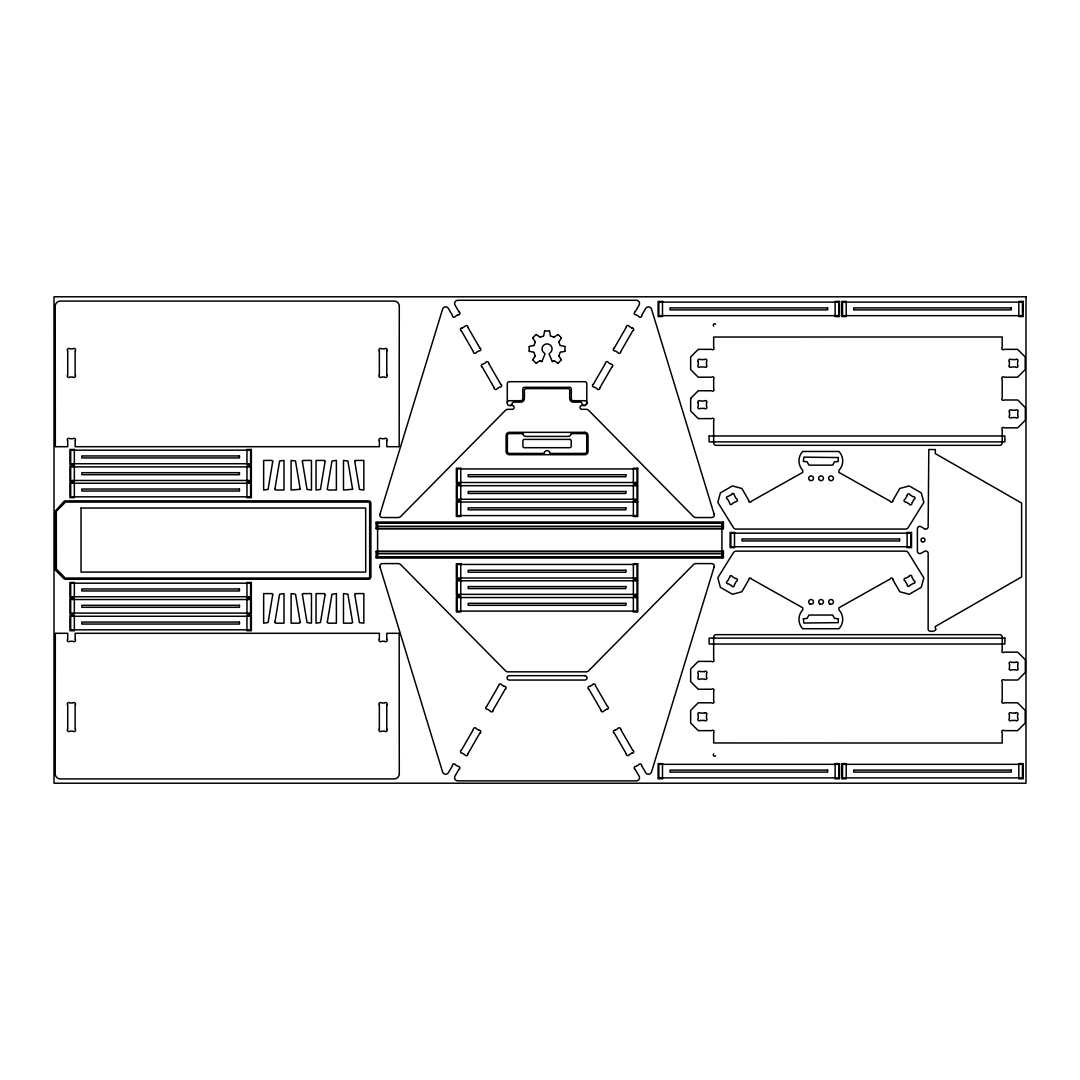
<?xml version="1.0" encoding="UTF-8"?>
<svg xmlns="http://www.w3.org/2000/svg" width="1080" height="1080" viewBox="0 0 1080 1080"><rect width="100%" height="100%" fill="white"/><g stroke="black" fill="none" stroke-linecap="round" stroke-linejoin="round"><path stroke-width="1.5" d="M67.73 639.09L67.73 633.299L55.323 633.285L55.228 773.914A5.062 5.062 0 0 0 60.291 778.923L394.214 778.923A5.062 5.062 0 0 0 399.276 773.914L399.182 633.285L386.775 633.299L386.775 639.09M67.73 374.855L67.73 351.014M75.127 728.987L75.127 705.146M75.127 639.09L75.127 633.299L379.377 633.299L379.377 639.09M379.377 440.91L379.377 446.702L75.127 446.702L75.127 440.91M379.363 374.855L379.363 351.014M386.762 728.987L386.762 705.146M386.775 440.91L386.775 446.702L399.182 446.715L399.276 306.086A5.062 5.062 0 0 0 394.214 301.077L60.291 301.077A5.062 5.062 0 0 0 55.228 306.086L55.323 446.715L67.73 446.702L67.73 440.91M564.975 351.149L564.975 346.613M379.877 514.256A2.592 2.592 0 0 0 382.482 517.536L397.98 517.55A3.996 3.996 0 0 0 400.829 516.362L505.548 410.265A3.186 3.186 0 0 1 507.816 409.32L512.177 409.32A1.917 1.917 0 0 0 514.094 407.389A1.917 1.917 0 0 0 512.177 405.473L509.288 405.473A1.998 1.998 0 0 1 507.29 403.488L507.29 383.683A1.998 1.998 0 0 1 509.288 381.699L584.82 381.699A1.998 1.998 0 0 1 586.818 383.683L586.791 403.839L585.374 405.405L581.931 405.473A1.917 1.917 0 0 0 580.014 407.389A1.917 1.917 0 0 0 581.931 409.32L586.292 409.32A3.186 3.186 0 0 1 588.56 410.265L693.279 516.362A3.996 3.996 0 0 0 696.128 517.55L711.625 517.55A2.592 2.592 0 0 0 714.231 514.256M586.818 403.488L584.82 405.473M543.713 335.704L544.55 331.155M379.944 514.283L442.598 309.11A3.186 3.186 0 0 1 448.416 308.448L452.452 315.454M714.163 566.865L651.496 772.038A3.186 3.186 0 0 1 645.678 772.7L641.642 765.693M558.9 355.752L560.237 352.404M541.904 361.503L545.076 353.835M533.979 345.344L535.329 342.185M748.804 579.677L741.893 591.732L732.429 594.27L720.374 587.318L717.822 577.8L733.388 552.649A3.186 3.186 0 0 1 736.101 551.151L905.553 551.151A3.186 3.186 0 0 1 908.267 552.663L923.818 577.813L921.267 587.318L909.212 594.27L899.748 591.732L892.85 579.69M892.85 500.513L899.748 488.471L909.212 485.933L921.267 492.885L923.818 502.389L908.267 527.539A3.186 3.186 0 0 1 905.553 529.052L736.101 529.052A3.186 3.186 0 0 1 733.388 527.539L717.822 502.389L720.374 492.885L732.429 485.933L741.893 488.471L748.804 500.526M593.487 384.075L605.408 363.433M614.345 347.909L626.265 327.254M635.243 311.756L639.104 305.06A3.186 3.186 0 0 0 636.336 300.281L457.772 300.281A3.186 3.186 0 0 0 455.004 305.06L458.865 311.756M599.886 387.774L611.807 367.132M620.744 351.594L632.678 330.953M452.466 765.693L448.43 772.7A3.186 3.186 0 0 1 442.611 772.038L379.944 566.865M461.43 750.182L473.351 729.54M486.743 706.334L498.663 685.692M458.879 769.392L455.018 776.075A3.186 3.186 0 0 0 457.772 780.867L636.336 780.867A3.186 3.186 0 0 0 639.09 776.075L635.229 769.392M467.829 753.88L479.75 733.239M493.142 710.033L505.076 689.391M558.792 341.847L561.357 338.108M532.75 359.654L535.181 356.103M532.778 337.81L535.977 334.598M558.131 363.163L561.33 359.951M554.027 337.19L557.82 334.571M536.288 363.19L539.77 360.788M458.069 314.726L455.436 316.251A1.525 1.525 0 0 1 452.466 315.779M462.226 327.983L464.873 326.457A1.539 1.539 0 0 1 467.843 326.93M589.842 686.421L592.475 684.895A1.539 1.539 0 0 1 595.458 685.355M606.569 709.303L603.936 710.829A1.539 1.539 0 0 1 600.952 710.357M615.155 730.269L617.787 728.743A1.539 1.539 0 0 1 620.77 729.202M631.894 753.152L629.249 754.677A1.539 1.539 0 0 1 626.279 754.218M552.461 361.598L554 360.774M540.432 337.203L543.483 335.961M529.322 346.383L533.723 345.56M560.493 352.175L564.786 351.378M544.793 330.953L549.315 330.953M376.11 522.68L723.411 522.68M376.92 526.27L722.601 526.27M376.11 528.336L723.411 528.336M376.11 551.705L723.411 551.705M376.92 553.784L722.601 553.784M376.11 557.361L723.411 557.361M560.385 345.56L564.786 346.383M529.322 351.378L533.615 352.175M550.625 335.961L553.676 337.203M935.428 627.98C938.304 631.071 929.124 632.812 928.152 629.829L928.152 553.365A2.39 2.39 0 0 0 924.588 551.286L920.957 553.325A2.39 2.39 0 0 1 917.393 551.245L917.393 528.755A2.39 2.39 0 0 1 920.984 526.689L924.629 528.822M540.108 360.774L541.647 361.598M631.881 327.983L629.235 326.457A1.539 1.539 0 0 0 626.265 326.93M504.265 686.421L501.633 684.895A1.539 1.539 0 0 0 498.663 685.355M478.953 730.269L476.321 728.743A1.539 1.539 0 0 0 473.337 729.202M536.288 334.571L540.081 337.19M554.337 360.788L557.82 363.19M935.199 627.845L935.28 626.522L1021.613 576.936L1021.613 503.064L935.28 453.587L935.388 449.591L928.814 449.496L928.152 526.716A2.39 2.39 0 0 1 924.696 528.849M558.131 334.598L561.33 337.81M532.778 359.951L535.977 363.163M558.927 356.103L561.357 359.654M532.75 338.108L535.316 341.847M467.843 327.254L479.763 347.909M488.7 363.433L500.62 384.075M461.43 330.953L473.364 351.594M482.301 367.132L494.221 387.774M595.445 685.692L607.365 706.334M620.757 729.54L632.678 750.182M589.046 689.391L600.966 710.033M614.358 733.239L626.279 753.88M558.779 342.185L560.129 345.344M549.032 353.835L552.204 361.503M533.871 352.404L535.207 355.752M714.163 514.283L651.51 309.11A3.186 3.186 0 0 0 645.692 308.448L642.114 314.644A3.186 3.186 0 0 0 641.709 315.927M549.558 331.155L550.395 335.704M722.601 522.68L722.601 528.336M722.601 551.705L722.601 557.361M529.133 346.613L529.133 351.149M386.762 351.014L386.762 374.855M379.363 705.146L379.363 728.987M376.92 522.68L376.92 528.336M376.92 551.705L376.92 557.361M75.127 351.014L75.127 374.855M67.73 705.146L67.73 728.987M67.514 639.346A1.566 1.566 0 0 0 68.081 641.493A1.472 1.472 0 0 0 69.903 641.277L72.954 641.277A1.472 1.472 0 0 0 74.776 641.493A1.566 1.566 0 0 0 75.344 639.346M379.148 639.346A1.566 1.566 0 0 0 379.728 641.493A1.472 1.472 0 0 0 381.55 641.277L384.601 641.277A1.472 1.472 0 0 0 386.411 641.493A1.566 1.566 0 0 0 386.991 639.346M386.978 704.889A1.566 1.566 0 0 0 386.411 702.756A1.472 1.472 0 0 0 384.588 702.972L381.537 702.972A1.472 1.472 0 0 0 379.714 702.756A1.566 1.566 0 0 0 379.148 704.889M379.148 729.243A1.566 1.566 0 0 0 379.714 731.376A1.472 1.472 0 0 0 381.537 731.16L384.588 731.16A1.472 1.472 0 0 0 386.411 731.376A1.566 1.566 0 0 0 386.978 729.243M67.514 704.889A1.566 1.566 0 0 1 68.094 702.756A1.472 1.472 0 0 1 69.903 702.972L72.968 702.972A1.472 1.472 0 0 1 74.776 702.756A1.566 1.566 0 0 1 75.357 704.889M75.357 729.243A1.566 1.566 0 0 1 74.776 731.376A1.472 1.472 0 0 1 72.954 731.16L69.903 731.16A1.472 1.472 0 0 1 68.094 731.376A1.566 1.566 0 0 1 67.514 729.243M67.514 440.654A1.566 1.566 0 0 1 68.081 438.507A1.472 1.472 0 0 1 69.903 438.723L72.954 438.723A1.472 1.472 0 0 1 74.776 438.507A1.566 1.566 0 0 1 75.344 440.654M379.148 440.654A1.566 1.566 0 0 1 379.728 438.507A1.472 1.472 0 0 1 381.55 438.723L384.601 438.723A1.472 1.472 0 0 1 386.411 438.507A1.566 1.566 0 0 1 386.991 440.654M386.978 375.111A1.566 1.566 0 0 1 386.411 377.244A1.472 1.472 0 0 1 384.588 377.028L381.537 377.028A1.472 1.472 0 0 1 379.714 377.244A1.566 1.566 0 0 1 379.148 375.111M379.148 350.757A1.566 1.566 0 0 1 379.714 348.624A1.472 1.472 0 0 1 381.537 348.84L384.588 348.84A1.472 1.472 0 0 1 386.411 348.624A1.566 1.566 0 0 1 386.978 350.757M67.514 375.111A1.566 1.566 0 0 0 68.094 377.244A1.472 1.472 0 0 0 69.903 377.028L72.968 377.028A1.472 1.472 0 0 0 74.776 377.244A1.566 1.566 0 0 0 75.357 375.111M75.357 350.757A1.566 1.566 0 0 0 74.776 348.624A1.472 1.472 0 0 0 72.954 348.84L69.903 348.84A1.472 1.472 0 0 0 68.094 348.624A1.566 1.566 0 0 0 67.514 350.757M715.622 755.851A1.364 1.364 0 0 1 713.691 755.851A1.364 1.364 0 0 1 713.691 753.921M713.691 326.079A1.364 1.364 0 0 1 713.691 324.149A1.364 1.364 0 0 1 715.622 324.149M748.75 500.877A1.364 1.364 0 0 0 751.437 501.228L802.724 472.406L802.778 470.367A13.743 13.743 0 0 1 802.67 451.481L838.971 451.481A13.743 13.743 0 0 1 838.971 470.313L838.917 472.406L890.203 501.228A1.364 1.364 0 0 0 892.89 500.864M748.75 579.326A1.364 1.364 0 0 1 751.437 578.975L802.724 607.797L802.818 609.795A13.743 13.743 0 0 0 802.67 628.722L838.971 628.722A13.743 13.743 0 0 0 838.971 609.889L838.917 607.797L890.203 578.975A1.364 1.364 0 0 1 892.89 579.326M634.946 769.216A1.525 1.525 0 0 1 636.026 766.395L638.672 764.897A1.525 1.525 0 0 1 641.628 765.356M714.231 566.879A2.592 2.592 0 0 0 711.625 563.598L696.128 563.585A3.996 3.996 0 0 0 693.279 564.773L588.56 670.869A3.186 3.186 0 0 1 586.292 671.827L507.816 671.827A3.186 3.186 0 0 1 505.548 670.869L400.829 564.773A3.996 3.996 0 0 0 397.98 563.585L382.482 563.585A2.592 2.592 0 0 0 379.877 566.879M452.48 765.356A1.525 1.525 0 0 1 455.463 764.883L458.082 766.422A1.525 1.525 0 0 1 459.162 769.216M467.829 754.218A1.539 1.539 0 0 1 464.832 754.691L462.213 753.152A1.539 1.539 0 0 1 461.133 750.343M478.953 730.242A1.539 1.539 0 0 1 480.046 733.077M493.155 710.357A1.539 1.539 0 0 1 490.145 710.842L487.539 709.303A1.539 1.539 0 0 1 486.446 706.496M504.265 686.394A1.539 1.539 0 0 1 505.359 689.229M588.749 689.229A1.539 1.539 0 0 1 589.842 686.394M607.662 706.496A1.539 1.539 0 0 1 606.569 709.331M614.075 733.077A1.539 1.539 0 0 1 615.155 730.242M632.975 750.343A1.539 1.539 0 0 1 631.881 753.178M641.642 315.927A1.525 1.525 0 0 1 638.658 316.251L636.039 314.726A1.525 1.525 0 0 1 634.959 311.918M459.149 311.918A1.525 1.525 0 0 1 458.069 314.753M507.29 402.692A1.998 1.998 0 0 1 509.288 400.694L520.803 400.694A1.998 1.998 0 0 0 522.801 398.695L522.801 388.908A1.593 1.593 0 0 1 524.394 387.302L569.714 387.302A1.593 1.593 0 0 1 571.307 388.908L571.307 398.695A1.998 1.998 0 0 0 573.305 400.694L584.82 400.694A1.998 1.998 0 0 1 586.818 402.692M614.061 348.057A1.539 1.539 0 0 0 615.141 350.906L617.787 352.404A1.539 1.539 0 0 0 620.757 351.932M631.868 327.956A1.539 1.539 0 0 1 632.961 330.791M605.408 363.096A1.539 1.539 0 0 1 608.405 362.624L611.024 364.163A1.539 1.539 0 0 1 612.104 366.971M593.204 384.237A1.539 1.539 0 0 0 594.284 387.072L596.916 388.57A1.539 1.539 0 0 0 599.899 388.098M488.7 363.096A1.539 1.539 0 0 0 485.703 362.624L483.084 364.163A1.539 1.539 0 0 0 482.004 366.971M500.904 384.237A1.539 1.539 0 0 1 499.824 387.072L497.192 388.57A1.539 1.539 0 0 1 494.208 388.098M480.046 348.057A1.539 1.539 0 0 1 478.967 350.906L476.321 352.404A1.539 1.539 0 0 1 473.351 351.932M461.147 330.791A1.539 1.539 0 0 1 462.24 327.956M544.361 353.133A5.009 5.009 0 0 1 543.267 345.627A5.009 5.009 0 0 1 550.841 345.627A5.009 5.009 0 0 1 549.747 353.133M510.084 405.473A1.931 1.931 0 0 0 511.164 405.135L511.745 404.541A2.147 2.147 0 0 0 512.069 403.394L513.054 402.138L520.803 402.125A3.591 3.591 0 0 0 524.394 398.534L524.421 389.583L525.596 388.598L568.728 388.625L569.687 389.583L569.714 398.534A3.591 3.591 0 0 0 573.305 402.125L581.054 402.138L582.039 403.394A2.147 2.147 0 0 0 582.363 404.541L582.944 405.135A1.931 1.931 0 0 0 584.024 405.473M55.134 511.272L55.134 568.863A2.39 2.39 0 0 0 55.836 570.551L63.842 578.57A2.39 2.39 0 0 0 65.543 579.272L368.51 579.258A2.39 2.39 0 0 0 370.899 576.869L370.872 503.24A2.43 2.43 0 0 0 368.456 500.837L65.543 500.864A2.39 2.39 0 0 0 63.842 501.565L55.134 511.272M56.322 511.272L56.349 569.052L65.259 578.043L368.51 578.07L369.671 577.139L369.657 503.24L368.726 502.079L65.529 502.065L56.322 511.272M81.041 508.046L81.041 572.09L365.715 572.09L365.675 508.019L81.041 508.046M690.66 398.358L690.66 411.007L698.261 418.608L711.72 418.608A1.364 1.364 0 0 1 713.664 418.608A1.364 1.364 0 0 1 713.664 420.538L713.664 442.962A2.39 2.39 0 0 0 716.053 445.351L999.81 445.351A2.39 2.39 0 0 0 1002.2 442.962L1002.2 429.773A1.364 1.364 0 0 1 1002.2 427.842A1.364 1.364 0 0 1 1004.13 427.842L1017.752 427.842L1025.339 420.242L1025.339 407.579L1017.752 399.992L1004.13 399.992A1.364 1.364 0 0 1 1002.2 399.992A1.364 1.364 0 0 1 1002.2 398.048L1002.2 379.134A1.364 1.364 0 0 1 1002.2 377.204A1.364 1.364 0 0 1 1004.13 377.204L1017.59 377.204L1025.19 369.603L1025.19 356.954L1017.59 349.353L1004.13 349.353A1.364 1.364 0 0 1 1002.2 349.353A1.364 1.364 0 0 1 1002.2 347.423L1002.2 336.987L713.664 337.041L713.664 347.423A1.364 1.364 0 0 1 713.664 349.353A1.364 1.364 0 0 1 711.72 349.353L698.261 349.353L690.66 356.954L690.66 369.603L698.261 377.204L711.72 377.204A1.364 1.364 0 0 1 713.664 377.204A1.364 1.364 0 0 1 713.664 379.134L713.664 388.827A1.364 1.364 0 0 1 713.664 390.757A1.364 1.364 0 0 1 711.72 390.757L698.261 390.757L690.66 398.358M698.261 402.921L698.261 406.458A1.364 1.364 0 0 0 698.261 408.389A1.364 1.364 0 0 0 700.191 408.389L704.552 408.389A1.364 1.364 0 0 0 706.482 408.389A1.364 1.364 0 0 0 706.482 406.458L706.482 402.935A1.364 1.364 0 0 0 706.482 400.99A1.364 1.364 0 0 0 704.552 400.99L700.191 400.99A1.364 1.364 0 0 0 698.261 400.99A1.364 1.364 0 0 0 698.261 402.921M698.261 361.503L698.261 365.026A1.364 1.364 0 0 0 698.261 366.971A1.364 1.364 0 0 0 700.191 366.971L704.552 366.971A1.364 1.364 0 0 0 706.482 366.971A1.364 1.364 0 0 0 706.482 365.026L706.482 361.503A1.364 1.364 0 0 0 706.482 359.573A1.364 1.364 0 0 0 704.552 359.573L700.191 359.573A1.364 1.364 0 0 0 698.261 359.559A1.364 1.364 0 0 0 698.261 361.503M709.128 435.969L709.128 441.896L1004.832 441.896L1004.832 435.969L709.128 435.969M713.664 637.038L713.664 659.462A1.364 1.364 0 0 1 713.664 661.392A1.364 1.364 0 0 1 711.72 661.392L698.261 661.392L690.66 668.993L690.66 681.642L698.261 689.243L711.72 689.243A1.364 1.364 0 0 1 713.664 689.243A1.364 1.364 0 0 1 713.664 691.173L713.664 700.866A1.364 1.364 0 0 1 713.664 702.797A1.364 1.364 0 0 1 711.72 702.797L698.261 702.797L690.66 710.397L690.66 723.047L698.261 730.647L711.72 730.647A1.364 1.364 0 0 1 713.664 730.647A1.364 1.364 0 0 1 713.664 732.577L713.664 742.959L1002.2 743.013L1002.2 732.577A1.364 1.364 0 0 1 1002.2 730.647A1.364 1.364 0 0 1 1004.13 730.647L1017.59 730.647L1025.19 723.047L1025.19 710.397L1017.59 702.797L1004.13 702.797A1.364 1.364 0 0 1 1002.2 702.797A1.364 1.364 0 0 1 1002.2 700.866L1002.2 681.952A1.364 1.364 0 0 1 1002.2 680.009A1.364 1.364 0 0 1 1004.13 680.009L1017.752 680.009L1025.339 672.422L1025.339 659.759L1017.752 652.158L1004.13 652.158A1.364 1.364 0 0 1 1002.2 652.158A1.364 1.364 0 0 1 1002.2 650.227L1002.2 637.038A2.39 2.39 0 0 0 999.81 634.649L716.053 634.649A2.39 2.39 0 0 0 713.664 637.038M803.345 618.84L803.844 623.038L838.296 622.647L838.229 618.705L834.611 618.435L832.626 615.047L809.014 615.047L807.03 618.435L803.385 618.745M838.296 457.556L838.229 461.498L834.611 461.754L832.626 465.143L809.014 465.143L807.03 461.754L803.372 461.403L803.844 457.151L838.296 457.556M1009.382 361.503L1009.382 365.026A1.364 1.364 0 0 0 1009.382 366.971A1.364 1.364 0 0 0 1011.312 366.971L1015.659 366.971A1.364 1.364 0 0 0 1017.59 366.971A1.364 1.364 0 0 0 1017.59 365.026L1017.59 361.503A1.364 1.364 0 0 0 1017.59 359.573A1.364 1.364 0 0 0 1015.659 359.573L1011.312 359.573A1.364 1.364 0 0 0 1009.382 359.573A1.364 1.364 0 0 0 1009.382 361.503M1009.53 412.142L1009.53 415.679A1.364 1.364 0 0 0 1009.53 417.609A1.364 1.364 0 0 0 1011.461 417.609L1015.808 417.609A1.364 1.364 0 0 0 1017.752 417.609A1.364 1.364 0 0 0 1017.752 415.679L1017.752 412.142A1.364 1.364 0 0 0 1017.752 410.211A1.364 1.364 0 0 0 1015.808 410.211L1011.461 410.211A1.364 1.364 0 0 0 1009.53 410.211A1.364 1.364 0 0 0 1009.53 412.142M300.2 489.146L295.515 461.025L291.101 460.431L291.101 490.023L300.186 489.294M302.36 461.255L307.044 489.429L311.459 490.023L311.459 460.431L303.129 460.445L302.36 461.214M300.2 622.31L299.43 623.174L291.101 623.187L291.101 593.595L295.515 594.189L300.2 622.35M302.36 594.418L307.044 622.593L311.459 623.187L311.459 593.595L303.129 593.609L302.36 594.418M352.58 489.146L347.922 461.093L343.481 460.431L343.481 490.023L352.566 489.294M354.74 461.255L359.424 489.429L363.839 490.023L363.839 460.431L355.55 460.431L354.74 461.214M352.58 622.31L351.851 623.174L343.481 623.187L343.481 593.595L347.895 594.189L352.58 622.35M354.74 594.418L359.424 622.593L363.839 623.187L363.839 593.595L355.55 593.595L354.74 594.418M272.754 461.308L271.931 460.431L263.655 460.431L263.655 490.023L268.07 489.429L272.74 461.444M274.901 489.105L275.684 490.01L284 490.023L284 460.431L279.585 461.025L274.914 489.011M272.754 594.473L268.083 622.526L263.655 623.187L263.655 593.595L271.971 593.609L272.754 594.513M274.901 622.269L275.684 623.174L284 623.187L284 593.595L279.572 594.257L274.914 622.175M325.134 461.308L324.351 460.445L316.035 460.431L316.035 490.023L320.45 489.429L325.121 461.444M327.281 489.105L328.064 490.01L336.38 490.023L336.38 460.431L331.965 461.025L327.294 489.051M325.134 594.473L320.463 622.526L316.035 623.187L316.035 593.595L324.351 593.609L325.134 594.513M327.281 622.269L328.064 623.174L336.38 623.187L336.38 593.595L331.952 594.257L327.294 622.215M729.675 577.368L727.529 581.121A1.364 1.364 0 0 0 726.57 582.795A1.364 1.364 0 0 0 728.244 583.754L731.66 585.711A1.364 1.364 0 0 0 733.334 586.67A1.364 1.364 0 0 0 734.292 584.995L736.439 581.243A1.364 1.364 0 0 0 737.397 579.555A1.364 1.364 0 0 0 735.723 578.596L732.308 576.653A1.364 1.364 0 0 0 730.634 575.694A1.364 1.364 0 0 0 729.675 577.368M907.24 495.545L905.081 499.284A1.364 1.364 0 0 0 904.109 500.958A1.364 1.364 0 0 0 905.783 501.93L909.198 503.888A1.364 1.364 0 0 0 910.872 504.86A1.364 1.364 0 0 0 911.831 503.186L913.99 499.433A1.364 1.364 0 0 0 914.963 497.759A1.364 1.364 0 0 0 913.275 496.8L909.873 494.829A1.364 1.364 0 0 0 908.199 493.87A1.364 1.364 0 0 0 907.24 495.545M909.198 576.315L905.783 578.273A1.364 1.364 0 0 0 904.109 579.231A1.364 1.364 0 0 0 905.081 580.918L907.24 584.658A1.364 1.364 0 0 0 908.199 586.332A1.364 1.364 0 0 0 909.873 585.374L913.275 583.403A1.364 1.364 0 0 0 914.963 582.444A1.364 1.364 0 0 0 913.99 580.77L911.831 577.017A1.364 1.364 0 0 0 910.872 575.343A1.364 1.364 0 0 0 909.198 576.315M731.66 494.492L728.244 496.436A1.364 1.364 0 0 0 726.57 497.394A1.364 1.364 0 0 0 727.529 499.082L729.675 502.835A1.364 1.364 0 0 0 730.634 504.509A1.364 1.364 0 0 0 732.308 503.55L735.723 501.606A1.364 1.364 0 0 0 737.397 500.648A1.364 1.364 0 0 0 736.439 498.96L734.292 495.207A1.364 1.364 0 0 0 733.334 493.533A1.364 1.364 0 0 0 731.66 494.492M1026 296.798L54 296.798L54 783.202L1026 783.202L1026 296.798M662.499 301.415L658.112 301.415L658.112 316.562L662.499 316.562L662.499 301.415M839.511 301.415L835.124 301.415L835.124 316.562L839.511 316.562L839.511 301.415M846.193 301.415L841.806 301.415L841.806 316.562L846.193 316.562L846.193 301.415M1023.206 301.415L1018.818 301.415L1018.818 316.562L1023.206 316.562L1023.206 301.415M838.769 302.117L658.854 302.117L658.854 315.671L838.769 315.671L838.769 302.117M1022.463 302.117L842.549 302.117L842.549 315.671L1022.463 315.671L1022.463 302.117M827.631 307.894L669.992 307.894L669.992 309.879L827.631 309.879L827.631 307.894M1011.326 307.894L853.686 307.894L853.686 309.879L1011.326 309.879L1011.326 307.894M584.82 432.324L509.288 432.324A3.186 3.186 0 0 0 506.088 435.51L506.088 451.521A3.186 3.186 0 0 0 509.288 454.707L584.82 454.707A3.186 3.186 0 0 0 588.019 451.521L588.019 435.51A3.186 3.186 0 0 0 584.82 432.324M522.95 433.62L509.288 433.62A1.89 1.89 0 0 0 507.384 435.51L507.384 451.521A1.89 1.89 0 0 0 509.288 453.425L544.172 453.425A2.889 2.889 0 0 1 547.061 450.63A2.889 2.889 0 0 1 549.936 453.425L584.82 453.425A1.89 1.89 0 0 0 586.724 451.521L586.724 435.51A1.89 1.89 0 0 0 584.82 433.62L570.983 433.62A2.889 2.889 0 0 1 568.094 436.415L525.839 436.415A2.889 2.889 0 0 1 522.95 433.62M569.714 439.398L524.394 439.398A1.499 1.499 0 0 0 522.895 440.883L522.895 446.216A1.499 1.499 0 0 0 524.394 447.701L569.714 447.701A1.499 1.499 0 0 0 571.212 446.216L571.212 440.883A1.499 1.499 0 0 0 569.714 439.398M74.331 449.469L69.944 449.469L69.944 464.616L74.331 464.616L74.331 449.469M251.343 449.469L246.956 449.469L246.956 464.616L251.343 464.616L251.343 449.469M250.601 450.171L70.686 450.171L70.686 463.725L250.601 463.725L250.601 450.171M239.463 455.949L81.824 455.949L81.824 457.947L239.463 457.947L239.463 455.949M74.331 466.209L69.944 466.209L69.944 481.37L74.331 481.37L74.331 466.209M251.343 466.209L246.956 466.209L246.956 481.37L251.343 481.37L251.343 466.209M250.601 466.911L70.686 466.911L70.686 480.465L250.601 480.465L250.601 466.911M460.742 468.248L456.354 468.248L456.354 483.408L460.742 483.408L460.742 468.248M637.754 468.248L633.366 468.248L633.366 483.408L637.754 483.408L637.754 468.248M637.011 468.95L457.096 468.95L457.096 482.504L637.011 482.504L637.011 468.95M239.463 472.689L81.824 472.689L81.824 474.687L239.463 474.687L239.463 472.689M625.874 474.728L468.234 474.728L468.234 476.726L625.874 476.726L625.874 474.728M74.331 482.558L69.944 482.558L69.944 497.705L74.331 497.705L74.331 482.558M251.343 482.558L246.956 482.558L246.956 497.705L251.343 497.705L251.343 482.558M250.601 483.26L70.686 483.26L70.686 496.814L250.601 496.814L250.601 483.26M460.742 485.001L456.354 485.001L456.354 500.148L460.742 500.148L460.742 485.001M637.754 485.001L633.366 485.001L633.366 500.148L637.754 500.148L637.754 485.001M637.011 485.703L457.096 485.703L457.096 499.257L637.011 499.257L637.011 485.703M239.463 489.038L81.824 489.038L81.824 491.036L239.463 491.036L239.463 489.038M625.874 491.481L468.234 491.481L468.234 493.466L625.874 493.466L625.874 491.481M460.742 501.35L456.354 501.35L456.354 516.496L460.742 516.496L460.742 501.35M637.754 501.35L633.366 501.35L633.366 516.496L637.754 516.496L637.754 501.35M637.011 502.038L457.096 502.038L457.096 515.592L637.011 515.592L637.011 502.038M625.874 507.83L468.234 507.83L468.234 509.814L625.874 509.814L625.874 507.83M723.411 522.099L376.11 522.099L376.11 528.876L723.411 528.876L723.411 522.099M721.913 523.085L377.608 523.085L377.608 556.97L721.913 556.97L721.913 523.085M734.508 532.481L730.121 532.481L730.121 547.628L734.508 547.628L734.508 532.481M911.52 532.481L907.133 532.481L907.133 547.628L911.52 547.628L911.52 532.481M910.778 533.183L730.863 533.183L730.863 546.737L910.778 546.737L910.778 533.183M899.64 538.961L742 538.961L742 540.958L899.64 540.958L899.64 538.961M723.411 551.164L376.11 551.164L376.11 557.942L723.411 557.942L723.411 551.164M460.742 563.746L456.354 563.746L456.354 578.894L460.742 578.894L460.742 563.746M637.754 563.746L633.366 563.746L633.366 578.894L637.754 578.894L637.754 563.746M637.011 564.449L457.096 564.449L457.096 578.003L637.011 578.003L637.011 564.449M625.874 570.226L468.234 570.226L468.234 572.225L625.874 572.225L625.874 570.226M460.742 580.095L456.354 580.095L456.354 595.242L460.742 595.242L460.742 580.095M637.754 580.095L633.366 580.095L633.366 595.242L637.754 595.242L637.754 580.095M637.011 580.797L457.096 580.797L457.096 594.351L637.011 594.351L637.011 580.797M74.331 582.485L69.944 582.485L69.944 597.632L74.331 597.632L74.331 582.485M251.343 582.485L246.956 582.485L246.956 597.632L251.343 597.632L251.343 582.485M250.601 583.187L70.686 583.187L70.686 596.74L250.601 596.74L250.601 583.187M625.874 586.575L468.234 586.575L468.234 588.573L625.874 588.573L625.874 586.575M239.463 588.965L81.824 588.965L81.824 590.963L239.463 590.963L239.463 588.965M460.742 596.835L456.354 596.835L456.354 611.995L460.742 611.995L460.742 596.835M637.754 596.835L633.366 596.835L633.366 611.995L637.754 611.995L637.754 596.835M637.011 597.537L457.096 597.537L457.096 611.091L637.011 611.091L637.011 597.537M74.331 598.833L69.944 598.833L69.944 613.98L74.331 613.98L74.331 598.833M251.343 598.833L246.956 598.833L246.956 613.98L251.343 613.98L251.343 598.833M250.601 599.535L70.686 599.535L70.686 613.089L250.601 613.089L250.601 599.535M625.874 603.315L468.234 603.315L468.234 605.313L625.874 605.313L625.874 603.315M239.463 605.313L81.824 605.313L81.824 607.311L239.463 607.311L239.463 605.313M74.331 615.573L69.944 615.573L69.944 630.734L74.331 630.734L74.331 615.573M251.343 615.573L246.956 615.573L246.956 630.734L251.343 630.734L251.343 615.573M250.601 616.275L70.686 616.275L70.686 629.829L250.601 629.829L250.601 616.275M239.463 622.053L81.824 622.053L81.824 624.051L239.463 624.051L239.463 622.053M1004.832 638.105L709.128 638.105L709.128 644.031L1004.832 644.031L1004.832 638.105M1015.808 662.391L1011.461 662.391A1.364 1.364 0 0 0 1009.53 662.391A1.364 1.364 0 0 0 1009.53 664.322L1009.53 667.859A1.364 1.364 0 0 0 1009.53 669.789A1.364 1.364 0 0 0 1011.461 669.789L1015.808 669.789A1.364 1.364 0 0 0 1017.752 669.789A1.364 1.364 0 0 0 1017.752 667.859L1017.752 664.322A1.364 1.364 0 0 0 1017.752 662.391A1.364 1.364 0 0 0 1015.808 662.391M704.552 671.612L700.191 671.612A1.364 1.364 0 0 0 698.261 671.612A1.364 1.364 0 0 0 698.261 673.542L698.261 677.079A1.364 1.364 0 0 0 698.261 679.01A1.364 1.364 0 0 0 700.191 679.01L704.552 679.01A1.364 1.364 0 0 0 706.482 679.01A1.364 1.364 0 0 0 706.482 677.066L706.482 673.542A1.364 1.364 0 0 0 706.482 671.612A1.364 1.364 0 0 0 704.552 671.612M584.82 675.662L509.288 675.662A2.187 2.187 0 0 0 507.087 677.862A2.187 2.187 0 0 0 509.288 680.049L584.82 680.049A2.187 2.187 0 0 0 587.02 677.862A2.187 2.187 0 0 0 584.82 675.662M704.552 713.029L700.191 713.029A1.364 1.364 0 0 0 698.261 713.029A1.364 1.364 0 0 0 698.261 714.974L698.261 718.497A1.364 1.364 0 0 0 698.261 720.441A1.364 1.364 0 0 0 700.191 720.428L704.552 720.428A1.364 1.364 0 0 0 706.482 720.428A1.364 1.364 0 0 0 706.482 718.497L706.482 714.974A1.364 1.364 0 0 0 706.482 713.029A1.364 1.364 0 0 0 704.552 713.029M1015.659 713.029L1011.312 713.029A1.364 1.364 0 0 0 1009.382 713.029A1.364 1.364 0 0 0 1009.382 714.974L1009.382 718.497A1.364 1.364 0 0 0 1009.382 720.441A1.364 1.364 0 0 0 1011.312 720.428L1015.659 720.428A1.364 1.364 0 0 0 1017.59 720.428A1.364 1.364 0 0 0 1017.59 718.497L1017.59 714.974A1.364 1.364 0 0 0 1017.59 713.029A1.364 1.364 0 0 0 1015.659 713.029M662.499 763.628L658.112 763.628L658.112 778.788L662.499 778.788L662.499 763.628M839.511 763.628L835.124 763.628L835.124 778.788L839.511 778.788L839.511 763.628M846.193 763.628L841.806 763.628L841.806 778.788L846.193 778.788L846.193 763.628M1023.206 763.628L1018.818 763.628L1018.818 778.788L1023.206 778.788L1023.206 763.628M838.769 764.329L658.854 764.329L658.854 777.884L838.769 777.884L838.769 764.329M1022.463 764.329L842.549 764.329L842.549 777.884L1022.463 777.884L1022.463 764.329M827.631 770.121L669.992 770.121L669.992 772.106L827.631 772.106L827.631 770.121M1011.326 770.121L853.686 770.121L853.686 772.106L1011.326 772.106L1011.326 770.121M921.969 541.728A1.998 1.998 0 0 0 924.966 540A1.998 1.998 0 0 0 921.969 538.272A1.998 1.998 0 0 0 921.969 541.728M809.892 603.963A2.39 2.39 0 0 0 813.47 601.898A2.39 2.39 0 0 0 809.892 599.819A2.39 2.39 0 0 0 809.892 603.963M819.855 603.963A2.39 2.39 0 0 0 823.446 601.898A2.39 2.39 0 0 0 819.855 599.819A2.39 2.39 0 0 0 819.855 603.963M829.818 603.963A2.39 2.39 0 0 0 833.409 601.898A2.39 2.39 0 0 0 829.818 599.819A2.39 2.39 0 0 0 829.818 603.963M829.683 480.29A2.39 2.39 0 0 0 833.409 478.481A2.39 2.39 0 0 0 829.98 476.145A2.39 2.39 0 0 0 829.683 480.29M819.707 480.29A2.39 2.39 0 0 0 823.433 478.481A2.39 2.39 0 0 0 820.004 476.145A2.39 2.39 0 0 0 819.707 480.29M809.743 480.29A2.39 2.39 0 0 0 813.47 478.481A2.39 2.39 0 0 0 810.041 476.145A2.39 2.39 0 0 0 809.743 480.29"/></g></svg>
